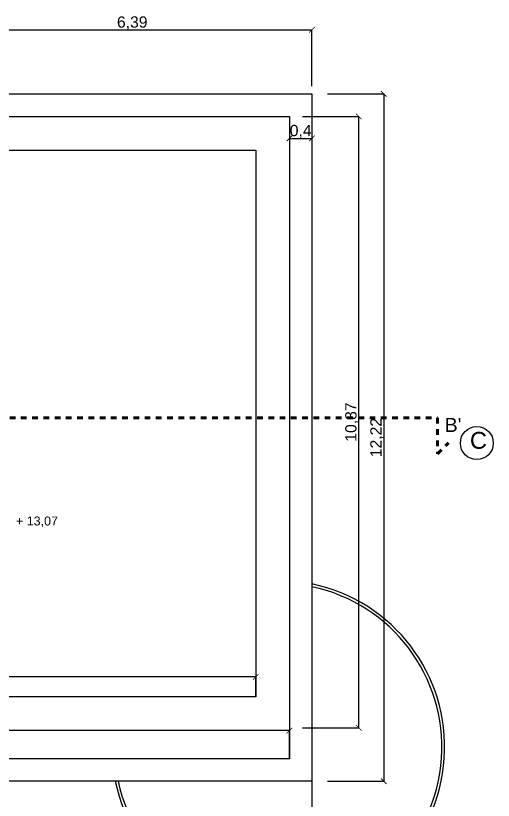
# Model space of a CAD drawing. Header units: millimetres. Extents: x 2459 to 3981, y 1231 to 4850.
# Drawn here: x 3771.55 to 3780.04, y 1279.73 to 1293.68 of the extents above; entities that cross this region are included whole.
import ezdxf

# ---------------------------------------------------------------- set-up
doc = ezdxf.new("R2010")
doc.units = ezdxf.units.MM
doc.linetypes.add('JIS_02_0.7', pattern=[1.35, 0.75, -0.6])
doc.linetypes.add('TRATTEGGIATA', pattern=[0.75, 0.5, -0.25])
doc.layers.add('quoteee', color=7, linetype='Continuous')
doc.layers.add('SEZIONI', color=7, linetype='TRATTEGGIATA', lineweight=60)
doc.styles.get("Standard").update_dxf_attribs({"font": 'arial.ttf'})
doc.dimstyles.new('Copia di ISO-25', dxfattribs={"dimtxt": 0.2, "dimasz": 0.1, "dimexe": 0, "dimexo": 0, "dimgap": 0, "dimtad": 3, "dimtxsty": 'Standard', "dimblk": 'ARCHTICK', "dimcen": -2.5, "dimclrd": 256, "dimclre": 256, "dimclrt": 256, "dimadec": 0, "dimazin": 0, "dimtfac": 1, "dimtmove": 2, "dimatfit": 3, "dimldrblk": 'ARCHTICK', "dimfxl": 1, "dimfxlon": 1, "dimtfillclr": 256, "dimlwd": -1, "dimlwe": -1, "dimarcsym": 0})

# ---------------------------------------------------------------- blocks, each defined once
blk = doc.blocks.new('_ArchTick')
at = {"color": 0, "linetype": 'ByBlock', "const_width": 0.15}
blk.add_lwpolyline([(-0.5, -0.5), (0.5, 0.5)], dxfattribs=at)
blk = doc.blocks.new('*D481')
at = {"layer": 'Defpoints', "color": 0, "lineweight": -3, "transparency": 16777216}
for p in [(3776.819, 1293.43), (3770.429, 1292.291), (3776.819, 1292.291)]:
    blk.add_point(p, dxfattribs=at)
at = {"layer": 'quoteee', "transparency": 16777216}
for p, q in [((3770.429, 1292.43), (3770.429, 1293.43)), ((3770.429, 1293.43), (3776.819, 1293.43)), ((3776.819, 1292.43), (3776.819, 1293.43))]:
    blk.add_line(p, q, dxfattribs=at)
at = {"layer": 'quoteee', "transparency": 16777216, "xscale": 0.1, "yscale": 0.1, "zscale": 0.1, "rotation": 180}
blk.add_blockref('_ArchTick', (3770.429, 1293.43), dxfattribs=at)
at = {"layer": 'quoteee', "transparency": 16777216, "xscale": 0.1, "yscale": 0.1, "zscale": 0.1}
blk.add_blockref('_ArchTick', (3776.819, 1293.43), dxfattribs=at)
at = {"layer": 'quoteee', "transparency": 16777216, "insert": (3773.624, 1293.55), "char_height": 0.2, "attachment_point": 5}
blk.add_mtext('6,39', dxfattribs=at)
blk = doc.blocks.new('*D484')
at = {"layer": 'Defpoints', "color": 0, "lineweight": -3, "transparency": 16777216}
for p in [(3776.819, 1292.291), (3776.819, 1280.071), (3778.095, 1280.071)]:
    blk.add_point(p, dxfattribs=at)
at = {"layer": 'quoteee', "transparency": 16777216}
for p, q in [((3777.095, 1292.291), (3778.095, 1292.291)), ((3778.095, 1292.291), (3778.095, 1280.071)), ((3777.095, 1280.071), (3778.095, 1280.071))]:
    blk.add_line(p, q, dxfattribs=at)
at = {"layer": 'quoteee', "transparency": 16777216, "xscale": 0.1, "yscale": 0.1, "zscale": 0.1}
for p, rotation in [((3778.095, 1292.291), 90), ((3778.095, 1280.071), 270)]:
    blk.add_blockref('_ArchTick', p, dxfattribs=dict(at, rotation=rotation))
at = {"layer": 'quoteee', "transparency": 16777216, "insert": (3777.975, 1286.181), "char_height": 0.2, "attachment_point": 5, "rotation": 90}
blk.add_mtext('12,22', dxfattribs=at)
blk = doc.blocks.new('*D485')
at = {"layer": 'Defpoints', "color": 0, "lineweight": -3, "transparency": 16777216}
for p in [(3760.519, 1280.071), (3776.819, 1280.071), (3760.519, 1279.123)]:
    blk.add_point(p, dxfattribs=at)
at = {"layer": 'quoteee', "transparency": 16777216}
for p, q in [((3760.519, 1280.071), (3760.519, 1279.123)), ((3776.819, 1280.071), (3776.819, 1279.123)), ((3776.819, 1279.123), (3760.519, 1279.123))]:
    blk.add_line(p, q, dxfattribs=at)
at = {"layer": 'quoteee', "transparency": 16777216, "xscale": 0.1, "yscale": 0.1, "zscale": 0.1, "rotation": 180}
blk.add_blockref('_ArchTick', (3760.519, 1279.123), dxfattribs=at)
at = {"layer": 'quoteee', "transparency": 16777216, "xscale": 0.1, "yscale": 0.1, "zscale": 0.1}
blk.add_blockref('_ArchTick', (3776.819, 1279.123), dxfattribs=at)
at = {"layer": 'quoteee', "transparency": 16777216, "insert": (3768.669, 1279.243), "char_height": 0.2, "attachment_point": 5}
blk.add_mtext('16,3', dxfattribs=at)
blk = doc.blocks.new('*D486')
at = {"layer": 'Defpoints', "color": 0, "lineweight": -3, "transparency": 16777216}
for p in [(3760.919, 1280.973), (3760.919, 1280.471), (3776.419, 1280.471)]:
    blk.add_point(p, dxfattribs=at)
at = {"layer": 'quoteee', "transparency": 16777216}
for p, q in [((3760.919, 1280.471), (3760.919, 1280.973)), ((3776.419, 1280.973), (3760.919, 1280.973)), ((3776.419, 1280.471), (3776.419, 1280.973))]:
    blk.add_line(p, q, dxfattribs=at)
at = {"layer": 'quoteee', "transparency": 16777216, "xscale": 0.1, "yscale": 0.1, "zscale": 0.1, "rotation": 180}
blk.add_blockref('_ArchTick', (3760.919, 1280.973), dxfattribs=at)
at = {"layer": 'quoteee', "transparency": 16777216, "xscale": 0.1, "yscale": 0.1, "zscale": 0.1}
blk.add_blockref('_ArchTick', (3776.419, 1280.973), dxfattribs=at)
at = {"layer": 'quoteee', "transparency": 16777216, "insert": (3768.669, 1281.093), "char_height": 0.2, "attachment_point": 5}
blk.add_mtext('15,5', dxfattribs=at)
blk = doc.blocks.new('*D487')
at = {"layer": 'Defpoints', "color": 0, "lineweight": -3, "transparency": 16777216}
for p in [(3776.819, 1292.291), (3776.419, 1291.891), (3776.819, 1291.5)]:
    blk.add_point(p, dxfattribs=at)
at = {"layer": 'quoteee', "transparency": 16777216}
for p, q in [((3776.819, 1292.291), (3776.819, 1291.5)), ((3776.419, 1291.891), (3776.419, 1291.5)), ((3776.419, 1291.5), (3776.819, 1291.5))]:
    blk.add_line(p, q, dxfattribs=at)
at = {"layer": 'quoteee', "transparency": 16777216, "xscale": 0.1, "yscale": 0.1, "zscale": 0.1, "rotation": 180}
blk.add_blockref('_ArchTick', (3776.419, 1291.5), dxfattribs=at)
at = {"layer": 'quoteee', "transparency": 16777216, "xscale": 0.1, "yscale": 0.1, "zscale": 0.1}
blk.add_blockref('_ArchTick', (3776.819, 1291.5), dxfattribs=at)
at = {"layer": 'quoteee', "transparency": 16777216, "insert": (3776.619, 1291.621), "char_height": 0.2, "attachment_point": 5}
blk.add_mtext('0,4', dxfattribs=at)
blk = doc.blocks.new('*D660')
at = {"layer": 'Defpoints', "color": 0, "linetype": 'Continuous', "lineweight": -3, "ltscale": 0.01, "transparency": 16777216}
for p in [(3776.419, 1291.891), (3776.469, 1281.023), (3777.65, 1281.023)]:
    blk.add_point(p, dxfattribs=at)
at = {"layer": 'quoteee', "ltscale": 0.01, "transparency": 16777216}
for p, q in [((3776.65, 1291.891), (3777.65, 1291.891)), ((3777.65, 1291.891), (3777.65, 1281.023)), ((3776.65, 1281.023), (3777.65, 1281.023))]:
    blk.add_line(p, q, dxfattribs=at)
at = {"layer": 'quoteee', "linetype": 'Continuous', "ltscale": 0.01, "transparency": 16777216, "xscale": 0.1, "yscale": 0.1, "zscale": 0.1}
for p, rotation in [((3777.65, 1291.891), 90), ((3777.65, 1281.023), 270)]:
    blk.add_blockref('_ArchTick', p, dxfattribs=dict(at, rotation=rotation))
at = {"layer": 'quoteee', "linetype": 'Continuous', "lineweight": -3, "ltscale": 0.01, "transparency": 16777216, "insert": (3777.53, 1286.457), "char_height": 0.2, "attachment_point": 5, "rotation": 90}
blk.add_mtext('10,87', dxfattribs=at)
blk = doc.blocks.new('*D661')
at = {"layer": 'Defpoints', "color": 0, "linetype": 'Continuous', "lineweight": -3, "ltscale": 0.01, "transparency": 16777216}
for p in [(3761.519, 1281.926), (3761.519, 1281.573), (3775.819, 1281.573)]:
    blk.add_point(p, dxfattribs=at)
at = {"layer": 'quoteee', "ltscale": 0.01, "transparency": 16777216}
for p, q in [((3761.519, 1281.573), (3761.519, 1281.926)), ((3775.819, 1281.926), (3761.519, 1281.926)), ((3775.819, 1281.573), (3775.819, 1281.926))]:
    blk.add_line(p, q, dxfattribs=at)
at = {"layer": 'quoteee', "linetype": 'Continuous', "ltscale": 0.01, "transparency": 16777216, "xscale": 0.1, "yscale": 0.1, "zscale": 0.1, "rotation": 180}
blk.add_blockref('_ArchTick', (3761.519, 1281.926), dxfattribs=at)
at = {"layer": 'quoteee', "linetype": 'Continuous', "ltscale": 0.01, "transparency": 16777216, "xscale": 0.1, "yscale": 0.1, "zscale": 0.1}
blk.add_blockref('_ArchTick', (3775.819, 1281.926), dxfattribs=at)
at = {"layer": 'quoteee', "linetype": 'Continuous', "lineweight": -3, "ltscale": 0.01, "transparency": 16777216, "insert": (3768.669, 1282.046), "char_height": 0.2, "attachment_point": 5}
blk.add_mtext('14,3', dxfattribs=at)

msp = doc.modelspace()

# ---------------------------------------------------------------- linework, layer by layer
at = {"linetype": 'Continuous'}
for p, q in [((3770.429112, 1291.890565), (3776.418704, 1291.890565)), ((3776.418704, 1291.890565), (3776.418704, 1280.470565)), ((3776.418704, 1280.470565), (3760.918704, 1280.470565))]:
    msp.add_line(p, q, dxfattribs=at)
for p, q in [((3770.429112, 1291.890565), (3776.418704, 1291.890565)), ((3776.418704, 1291.890565), (3776.418704, 1280.470565)), ((3775.818704, 1281.573303), (3766.908295, 1281.573303)), ((3776.418704, 1280.470565), (3760.918704, 1280.470565))]:
    msp.add_line(p, q)
at = {"linetype": 'Continuous', "lineweight": -3, "ltscale": 0.01}
for p, q in [((3770.429112, 1291.290565), (3775.818704, 1291.290565)), ((3775.818704, 1291.290565), (3775.818704, 1281.573303))]:
    msp.add_line(p, q, dxfattribs=at)
at = {"linetype": 'Continuous'}
msp.add_lwpolyline([(3770.428704, 1292.290565), (3776.818704, 1292.290565), (3776.818704, 1280.070565), (3760.518704, 1280.070565), (3760.518704, 1292.290565), (3766.908704, 1292.290565)], dxfattribs=at)
msp.add_lwpolyline([(3770.428704, 1292.290565), (3776.818704, 1292.290565), (3776.818704, 1280.070565), (3760.518704, 1280.070565), (3760.518704, 1292.290565), (3766.908704, 1292.290565)])
at = {"linetype": 'Continuous', "ltscale": 0.01}
msp.add_circle((3779.75133, 1286.083802), 0.292842, dxfattribs=at)
at = {"ltscale": 0.01}
msp.add_circle((3779.75133, 1286.083802), 0.292842, dxfattribs=at)
at = {"linetype": 'Continuous', "ltscale": 0.02}
msp.add_arc((3776.218704, 1280.680565), 2.96, 191.8927918, 78.3049496, dxfattribs=at)
at = {"ltscale": 0.02}
msp.add_arc((3776.218704, 1280.680565), 2.96, 191.8927918, 78.3049496, dxfattribs=at)
at = {"linetype": 'Continuous'}
msp.add_arc((3776.218704, 1280.680565), 2.91, 192.100201, 78.1010902, dxfattribs=at)
msp.add_arc((3776.218704, 1280.680565), 2.91, 192.100201, 78.1010902)
at = {"layer": 'SEZIONI', "linetype": 'JIS_02_0.7', "ltscale": 0.01}
msp.add_lwpolyline([(3758.251694, 1286.084852), (3758.445785, 1285.890762), (3758.445785, 1286.530565), (3779.051715, 1286.530565), (3779.051715, 1285.890762), (3779.245805, 1286.084852)], dxfattribs=at)

# ---------------------------------------------------------------- texts
at = {"linetype": 'Continuous', "ltscale": 0.01, "attachment_point": 1}
for s, width, insert, char_height in [("B'", 1.80424217, (3779.178402, 1286.530565, 1), 0.25), ('C', 10.83201471, (3779.627999, 1286.281684), 0.3)]:
    msp.add_mtext_dynamic_manual_height_columns(s, width=width, gutter_width=12.5, heights=[0], dxfattribs=dict(at, insert=insert, char_height=char_height))
at = {"ltscale": 0.01, "attachment_point": 1}
for s, width, insert, char_height in [("B'", 1.80424217, (3779.178402, 1286.530565, 1), 0.25), ('C', 10.83201471, (3779.627999, 1286.281684), 0.3)]:
    msp.add_mtext_dynamic_manual_height_columns(s, width=width, gutter_width=12.5, heights=[0], dxfattribs=dict(at, insert=insert, char_height=char_height))
at = {"linetype": 'Continuous', "insert": (3771.556098, 1284.777763), "char_height": 0.1590046, "attachment_point": 1}
msp.add_mtext_dynamic_manual_height_columns('+ 13,07', width=1.06798561, gutter_width=0.941295, heights=[0.493092], dxfattribs=at)
at = {"insert": (3771.556098, 1284.777763), "char_height": 0.1590046, "attachment_point": 1}
msp.add_mtext_dynamic_manual_height_columns('+ 13,07', width=1.06798561, gutter_width=0.941295, heights=[0.493092], dxfattribs=at)

# ---------------------------------------------------------------- dimensions: what is measured, and where the dimension line sits
at = {"layer": 'quoteee'}
for base, p1, p2, picture, middle in [((3776.818704, 1293.429557), (3770.428704, 1292.290565), (3776.818704, 1292.290565), '*D481', (3773.623704, 1293.549748)), ((3776.818704, 1291.50044), (3776.418704, 1291.890565), (3776.818704, 1292.290565), '*D487', (3776.618704, 1291.620631)), ((3760.918704, 1280.973303), (3776.418704, 1280.470565), (3760.918704, 1280.470565), '*D486', (3768.668704, 1281.093494)), ((3760.518704, 1279.12296), (3776.818704, 1280.070565), (3760.518704, 1280.070565), '*D485', (3768.668704, 1279.243151))]:
    dim = msp.add_linear_dim(base=base, p1=p1, p2=p2, dimstyle='Copia di ISO-25', dxfattribs=at)
    dim.commit()
    dim.dimension.update_dxf_attribs({"geometry": picture, "text_midpoint": middle})
dim = msp.add_linear_dim(base=(3778.095245, 1280.070565), p1=(3776.818704, 1292.290565), p2=(3776.818704, 1280.070565), angle=90, dimstyle='Copia di ISO-25', dxfattribs=at)
dim.commit()
dim.dimension.update_dxf_attribs({"geometry": '*D484', "text_midpoint": (3777.975054, 1286.180565)})
at = {"layer": 'quoteee', "linetype": 'Continuous', "lineweight": -3, "ltscale": 0.01}
dim = msp.add_linear_dim(base=(3777.649889, 1281.023303), p1=(3776.418704, 1291.890565), p2=(3776.468704, 1281.023303), angle=90, dimstyle='Copia di ISO-25', dxfattribs=at)
dim.commit()
dim.dimension.update_dxf_attribs({"geometry": '*D660', "text_midpoint": (3777.529698, 1286.456934)})
dim = msp.add_linear_dim(base=(3761.518704, 1281.925598), p1=(3775.818704, 1281.573303), p2=(3761.518704, 1281.573303), dimstyle='Copia di ISO-25', dxfattribs=at)
dim.commit()
dim.dimension.update_dxf_attribs({"geometry": '*D661', "text_midpoint": (3768.668704, 1282.045789)})

doc.saveas('drawing.dxf')
